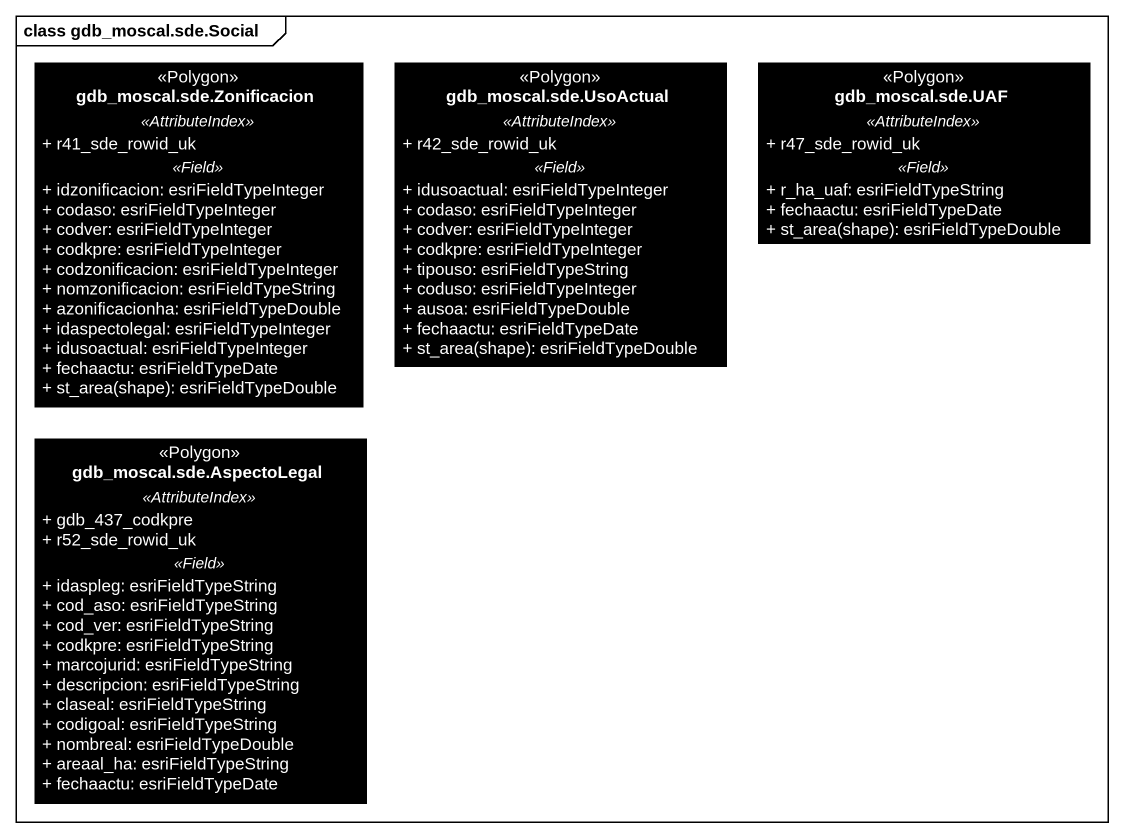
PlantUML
@startuml
mainframe class gdb_moscal.sde.Social
hide circle
hide empty members
skinparam classAttributeIconSize 0
class "gdb_moscal.sde.Zonificacion" as gdb_moscal_sde_Zonificacion <<Polygon>> #000000 {
  .. <<AttributeIndex>> ..
  + r41_sde_rowid_uk
  .. <<Field>> ..
  + idzonificacion: esriFieldTypeInteger
  + codaso: esriFieldTypeInteger
  + codver: esriFieldTypeInteger
  + codkpre: esriFieldTypeInteger
  + codzonificacion: esriFieldTypeInteger
  + nomzonificacion: esriFieldTypeString
  + azonificacionha: esriFieldTypeDouble
  + idaspectolegal: esriFieldTypeInteger
  + idusoactual: esriFieldTypeInteger
  + fechaactu: esriFieldTypeDate
  {field} + st_area(shape): esriFieldTypeDouble
}
class "gdb_moscal.sde.UsoActual" as gdb_moscal_sde_UsoActual <<Polygon>> #000000 {
  .. <<AttributeIndex>> ..
  + r42_sde_rowid_uk
  .. <<Field>> ..
  + idusoactual: esriFieldTypeInteger
  + codaso: esriFieldTypeInteger
  + codver: esriFieldTypeInteger
  + codkpre: esriFieldTypeInteger
  + tipouso: esriFieldTypeString
  + coduso: esriFieldTypeInteger
  + ausoa: esriFieldTypeDouble
  + fechaactu: esriFieldTypeDate
  {field} + st_area(shape): esriFieldTypeDouble
}
class "gdb_moscal.sde.UAF" as gdb_moscal_sde_UAF <<Polygon>> #000000 {
  .. <<AttributeIndex>> ..
  + r47_sde_rowid_uk
  .. <<Field>> ..
  + r_ha_uaf: esriFieldTypeString
  + fechaactu: esriFieldTypeDate
  {field} + st_area(shape): esriFieldTypeDouble
}
class "gdb_moscal.sde.AspectoLegal" as gdb_moscal_sde_AspectoLegal <<Polygon>> #000000 {
  .. <<AttributeIndex>> ..
  + gdb_437_codkpre
  + r52_sde_rowid_uk
  .. <<Field>> ..
  + idaspleg: esriFieldTypeString
  + cod_aso: esriFieldTypeString
  + cod_ver: esriFieldTypeString
  + codkpre: esriFieldTypeString
  + marcojurid: esriFieldTypeString
  + descripcion: esriFieldTypeString
  + claseal: esriFieldTypeString
  + codigoal: esriFieldTypeString
  + nombreal: esriFieldTypeDouble
  + areaal_ha: esriFieldTypeString
  + fechaactu: esriFieldTypeDate
}
@enduml
